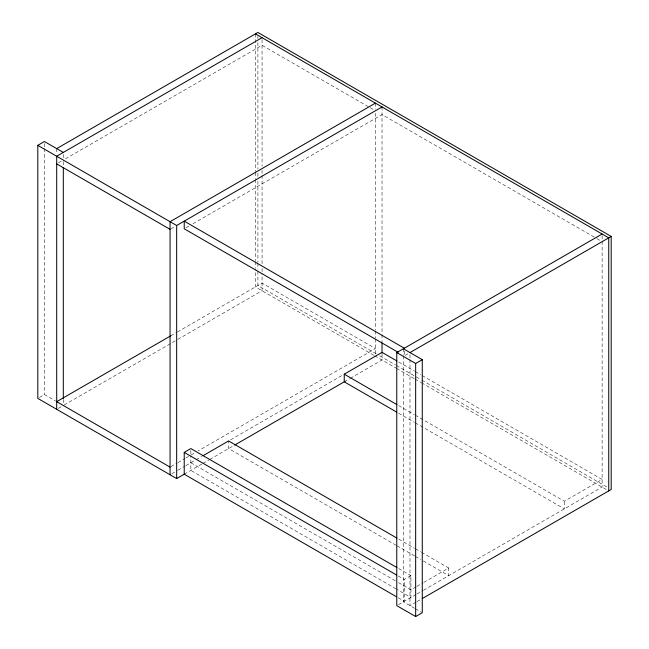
<?xml version="1.0" encoding="UTF-8"?>
<svg xmlns="http://www.w3.org/2000/svg" width="649" height="649" viewBox="0 0 649 649"><rect width="100%" height="100%" fill="white"/><g stroke="black" fill="none" stroke-linecap="round" stroke-linejoin="round"><path stroke-width="0.49" stroke-dasharray="3.25 2.43" d="M58.451 162.875L61.963 160.847M65.476 158.818L262.058 45.325L369.313 107.239M170.93 228.821L175.319 226.29M185.971 227.775L189.476 225.755M192.972 223.735L382.026 114.581L595.985 238.11M39.459 397.448L44.416 394.584L55.579 401.025M170.784 335.801L176.934 332.256M177.526 331.915L262.058 283.11L375.414 348.554L198.14 450.901M58.353 408.351L63.716 405.252M64.186 404.984L177.128 339.776M177.81 339.386L262.058 290.744L262.058 273.537M170.93 466.607L177.072 463.061M177.956 462.559L184.973 458.502M185.849 457.999L190.238 455.46M191.114 454.957L194.627 452.929M171.807 473.738L177.072 470.695M177.956 470.192L184.973 466.136M185.849 465.633L195.13 460.279M195.99 459.776L201.644 456.515M230.606 439.795L342.94 374.935M184.227 474.208L202.115 463.873M202.861 463.451L208.873 459.979M209.724 459.484L233.713 445.636M344.246 381.823L349.56 378.756M350.257 378.351L382.026 360.008L382.026 352.366M405.195 355.352L407.823 353.835M398.186 575.923L404.319 579.468L410.931 575.647L410.931 597.461L396.904 589.365M416.082 586.85L410.931 589.827L396.904 581.723M416.942 586.355L422.953 582.883M423.813 582.388L448.719 568.013L448.719 575.647L421.534 559.949M415.271 415.19L564.338 501.255L602.126 479.441L421.485 375.154M398.413 604.69L416.512 594.241M416.942 593.989L422.953 590.517M423.513 590.201L602.126 487.075L602.126 234.021M416.114 602.102L409.99 605.639L409.99 359.668M416.991 601.599L421.371 599.068M370.181 107.742L373.67 109.762M596.861 238.621L601.25 241.152M398.689 361.988L414.476 371.098M415.352 371.609L420.609 374.643M376.25 353.835L257.904 285.511L257.904 270.325M379.754 355.863L395.541 364.973M396.417 365.476L420.958 379.649M421.834 380.152L607.691 487.456M373.8 355.254L255.446 286.923L255.446 268.702M374.676 355.757L396.06 368.105M396.588 368.413L414.476 378.74M414.995 379.04L421.136 382.586M421.485 382.788L608.738 490.895M398.608 405.576L414.395 414.687M398.608 413.21L414.395 422.321M415.271 422.832L564.338 508.889L564.338 501.255M398.737 539.157L414.516 548.267M415.401 548.77L420.657 551.812M421.534 552.315L448.719 568.013M396.109 545.274L228.618 448.573L228.618 440.939M396.985 545.777L414.516 555.901M415.401 556.412L420.657 559.446M398.656 568.556L410.931 575.647M190.838 462.753L396.028 581.22M396.028 588.854L190.838 470.387L190.838 455.517M398.186 597.737L404.319 601.282L404.319 579.468M414.541 608.267L403.378 601.826L403.378 355.855M415.401 608.762L421.412 612.234M409.99 354.605L409.99 358.662M404.319 351.085L404.319 355.855M403.378 348.764L403.378 354.841M382.026 106.947L382.026 333.691M382.026 334.697L382.026 341.788M375.414 103.134L375.414 109.202M375.414 113.251L375.414 329.87M375.414 330.885L375.414 337.967M375.414 338.981L375.414 354.281M262.058 39.597L262.058 166.241M262.058 170.289L262.058 174.338M262.058 175.352L262.058 264.427M262.058 268.475L262.058 272.523M257.904 36.498L257.904 38.526M257.904 42.574L257.904 169.105M257.904 173.153L257.904 177.201M257.904 181.249L257.904 262.228M257.904 263.243L257.904 269.311M255.446 33.87L255.446 171.531M255.446 172.545L255.446 178.613M255.446 179.627L255.446 260.606M255.446 261.62L255.446 267.696M190.838 450.56L190.838 454.527M63.31 154.454L63.31 160.53M63.31 161.544L63.31 166.606M63.31 399.419L63.31 404.481M56.698 148.613L56.698 153.675M44.416 143.551L44.416 147.599M44.416 148.613L44.416 394.584"/><path stroke-width="0.97" d="M184.567 474.013L176.666 478.573L37.804 398.397L37.804 145.344L44.416 141.523L63.31 152.434M56.698 148.613L257.904 32.45L611.196 236.423L611.196 489.476L422.248 598.565M262.058 37.683L56.698 156.247L56.698 409.308M375.414 103.134L170.054 221.698L170.054 474.752M37.804 145.344L176.666 225.511L382.026 106.947M170.784 335.801L56.698 401.674L170.054 467.118M396.425 596.723L184.227 474.208L184.227 452.394L190.838 448.573L396.904 567.542M202.861 455.817L228.618 440.939L396.985 538.143M396.855 412.196L344.246 381.823L344.246 374.189L382.026 352.366L396.937 360.974M234.589 445.133L345.171 381.288M403.378 348.764L422.272 359.676L422.272 612.729L415.66 616.55L396.766 605.639L396.766 352.585L602.126 234.021M409.99 352.585L611.196 236.423M396.766 352.585L415.66 363.489L422.272 359.676M255.446 33.87L608.738 237.834L608.738 490.895M404.319 348.221L184.227 221.147L184.227 228.789L398.186 352.31M56.698 163.889L170.054 229.332M344.246 374.189L396.855 404.562M184.227 452.394L396.425 574.909M415.66 363.489L415.66 616.55M382.026 342.802L382.026 352.918M176.666 225.511L176.666 478.573M63.31 167.612L63.31 398.405"/></g></svg>
